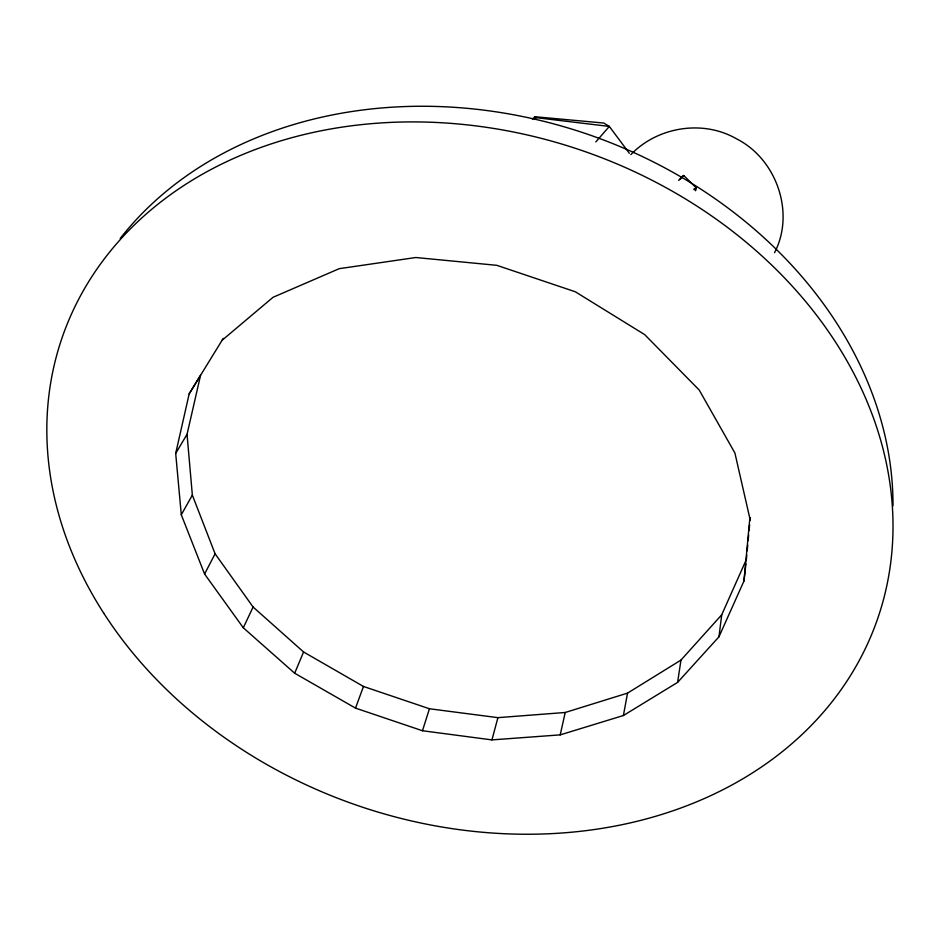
<?xml version="1.0" encoding="UTF-8"?>
<svg xmlns="http://www.w3.org/2000/svg" width="940" height="940" viewBox="0 0 940 940"><rect width="100%" height="100%" fill="white"/><g stroke="black" fill="none" stroke-linecap="round" stroke-linejoin="round"><path stroke-width="1.41" d="M223.285 338.341L189.187 393.801L175.686 453.386L181.291 514.768L204.579 574.023L243.307 627.779L294.666 673.228L355.508 708.114L422.46 730.744L491.937 739.898L560.205 734.868L623.408 715.516L677.611 682.381L718.971 636.791L743.975 581.014L749.826 518.328L734.904 452.998L699.195 390.006L644.687 334.628L575.327 291.776L496.814 265.327L415.821 257.513L339.211 268.675L273.046 297.287L222.052 340.315M746.783 555.129L746.384 559.465L721.72 614.795L718.971 636.791M747.194 550.805L747.735 545.024M748.134 540.7L748.675 534.919M749.074 530.583L749.615 524.814M750.026 520.478L750.296 517.599M743.975 581.014L745.902 563.777M677.611 682.381L680.959 660.103L721.72 614.795M623.408 715.516L627.532 693.121L680.959 660.103M560.205 734.868L565.222 712.485L627.532 693.121M565.222 712.485L497.918 717.655L429.439 708.76L363.486 686.47L303.585 651.984L253.095 607.029L215.096 553.813L192.347 495.122L187.048 434.327L200.561 375.307L189.187 393.801M491.937 739.898L497.918 717.655M695.577 190.738L696.352 187.965L683.721 175.498L678.645 180.363M422.46 730.744L429.439 708.76M355.508 708.114L363.486 686.47M294.666 673.228L303.585 651.984M774.536 252.707C795.393 212.628 776.358 158.801 736.478 138.803C702.885 119.439 657.624 126.747 630.881 154.607M243.307 627.779L253.095 607.029M204.579 574.023L215.096 553.813M181.291 514.768L192.347 495.122M175.686 453.386L187.048 434.327M532.428 119.38L534.754 116.713L603.786 123.046L609.32 126.43L629.342 153.291M534.625 119.451L536.176 117.665L609.32 126.43L595.796 141.94M680.866 178.612L683.721 175.498L679.655 179.564M694.319 189.904L696.352 187.965L693.791 189.163M534.754 116.713L536.176 117.665M120.191 238.49A424.304 342.994 19 0 1 588.957 134.702A424.304 342.994 19 0 1 893 505.849M103.835 613.327A431.296 346.179 19 0 0 836.659 695.776A431.296 346.179 19 0 0 469.26 125.102A431.296 346.179 19 0 0 103.835 613.327"/></g></svg>
